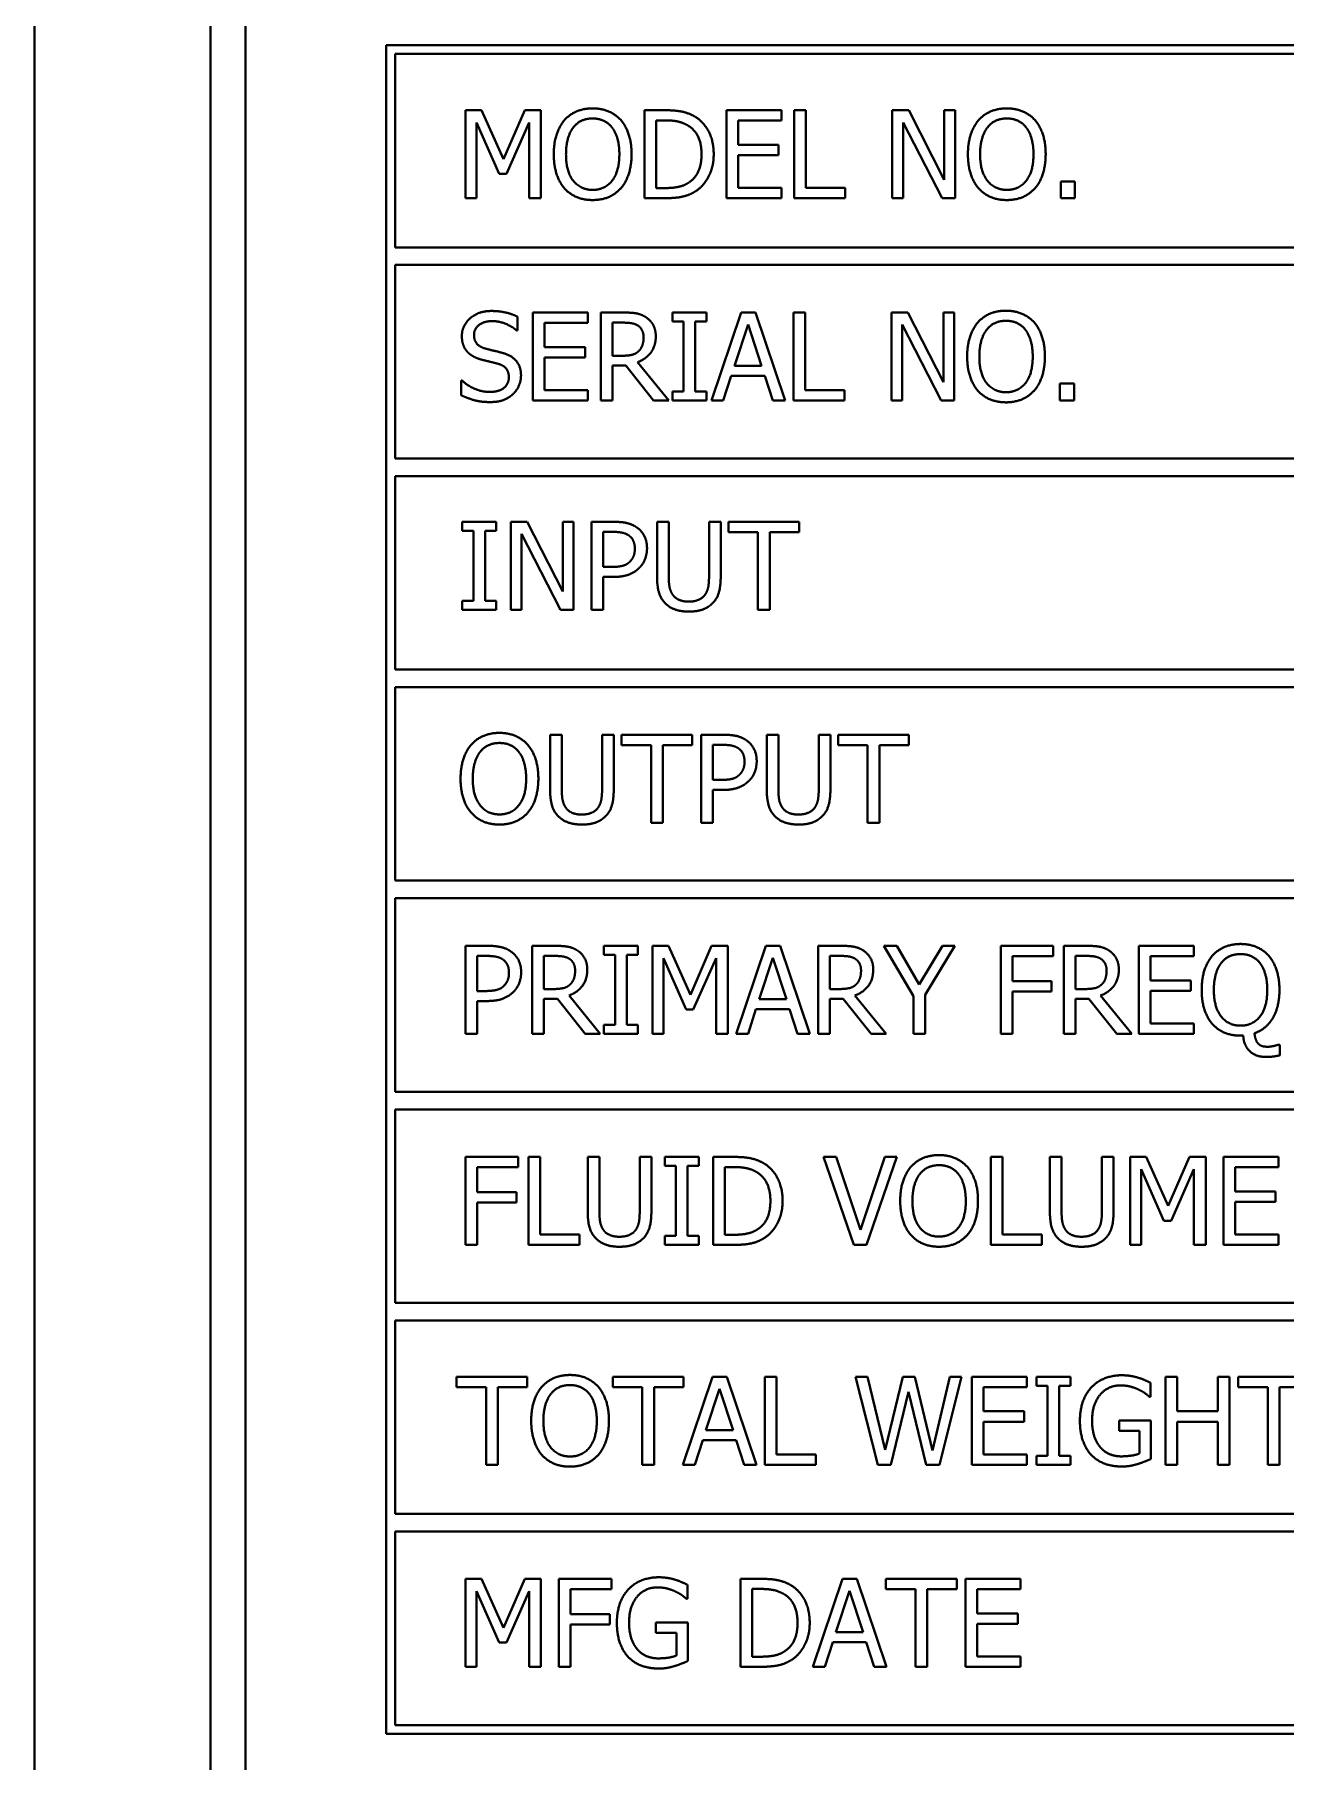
# Model space of a CAD drawing. Header units: millimetres. Extents: x 0 to 5945, y 0 to 4205.
# Drawn here: x 4701.87 to 4737.43, y 1694.94 to 1744.02 of the extents above; entities that cross this region are included whole.
import ezdxf

# ---------------------------------------------------------------- set-up
doc = ezdxf.new("R2010")
doc.units = ezdxf.units.MM
doc.header["$LTSCALE"] = 5
doc.layers.add('가시적인 것(ISO)', color=3, linetype='Continuous', lineweight=40)

msp = doc.modelspace()

# ---------------------------------------------------------------- linework, layer by layer
at = {"layer": '가시적인 것(ISO)'}
for p, q in [((4701.874, 1663.721), (4701.874, 1783.721)), ((4706.874, 1773.721), (4706.874, 1673.721)), ((4707.874, 1674.637), (4707.874, 1772.805)), ((4711.874, 1743.721), (4756.874, 1743.721)), ((4711.874, 1695.721), (4711.874, 1743.721)), ((4712.124, 1737.971), (4712.124, 1743.471)), ((4712.124, 1743.471), (4756.624, 1743.471)), ((4714.127, 1739.369), (4714.127, 1741.869)), ((4714.127, 1741.869), (4714.581, 1741.869)), ((4715.083, 1740.057), (4714.437, 1741.522)), ((4714.437, 1741.522), (4714.437, 1739.369)), ((4714.581, 1741.869), (4715.205, 1740.477)), ((4715.205, 1740.477), (4715.809, 1741.869)), ((4715.938, 1741.522), (4715.286, 1740.057)), ((4715.809, 1741.869), (4716.271, 1741.869)), ((4715.938, 1739.369), (4715.938, 1741.522)), ((4716.271, 1741.869), (4716.271, 1739.369)), ((4719.21, 1739.369), (4719.21, 1741.869)), ((4719.21, 1741.869), (4719.78, 1741.869)), ((4719.542, 1741.581), (4719.542, 1739.656)), ((4719.796, 1741.581), (4719.542, 1741.581)), ((4721.542, 1739.369), (4721.542, 1741.869)), ((4721.542, 1741.869), (4723.106, 1741.869)), ((4723.106, 1741.573), (4721.874, 1741.573)), ((4721.874, 1741.573), (4721.874, 1740.888)), ((4723.106, 1741.869), (4723.106, 1741.573)), ((4723.471, 1739.369), (4723.471, 1741.869)), ((4723.471, 1741.869), (4723.803, 1741.869)), ((4723.803, 1741.869), (4723.803, 1739.664)), ((4726.254, 1739.369), (4726.254, 1741.869)), ((4726.254, 1741.869), (4726.726, 1741.869)), ((4727.671, 1739.369), (4726.564, 1741.524)), ((4726.564, 1741.524), (4726.564, 1739.369)), ((4726.726, 1741.869), (4727.733, 1739.889)), ((4727.733, 1739.889), (4727.733, 1741.869)), ((4727.733, 1741.869), (4728.043, 1741.869)), ((4728.043, 1741.869), (4728.043, 1739.369)), ((4721.874, 1740.888), (4723.023, 1740.888)), ((4721.874, 1740.592), (4721.874, 1739.664)), ((4723.023, 1740.592), (4721.874, 1740.592)), ((4723.023, 1740.888), (4723.023, 1740.592)), ((4715.286, 1740.057), (4715.083, 1740.057)), ((4719.542, 1739.656), (4719.796, 1739.656)), ((4721.874, 1739.664), (4723.106, 1739.664)), ((4723.106, 1739.664), (4723.106, 1739.369)), ((4723.803, 1739.664), (4724.919, 1739.664)), ((4724.919, 1739.664), (4724.919, 1739.369)), ((4731.048, 1739.369), (4731.048, 1739.847)), ((4731.048, 1739.847), (4731.449, 1739.847)), ((4731.449, 1739.847), (4731.449, 1739.369)), ((4714.437, 1739.369), (4714.127, 1739.369)), ((4716.271, 1739.369), (4715.938, 1739.369)), ((4719.786, 1739.369), (4719.21, 1739.369)), ((4723.106, 1739.369), (4721.542, 1739.369)), ((4724.919, 1739.369), (4723.471, 1739.369)), ((4726.564, 1739.369), (4726.254, 1739.369)), ((4728.043, 1739.369), (4727.671, 1739.369)), ((4731.449, 1739.369), (4731.048, 1739.369)), ((4756.624, 1737.971), (4712.124, 1737.971)), ((4712.124, 1731.971), (4712.124, 1737.471)), ((4712.124, 1737.471), (4756.624, 1737.471)), ((4716.042, 1733.619), (4716.042, 1736.119)), ((4716.042, 1736.119), (4717.606, 1736.119)), ((4717.606, 1736.119), (4717.606, 1735.823)), ((4717.97, 1736.119), (4718.615, 1736.119)), ((4717.97, 1733.619), (4717.97, 1736.119)), ((4720.006, 1735.863), (4720.006, 1736.119)), ((4720.006, 1736.119), (4720.975, 1736.119)), ((4720.975, 1736.119), (4720.975, 1735.863)), ((4721.117, 1733.619), (4721.959, 1736.119)), ((4721.959, 1736.119), (4722.369, 1736.119)), ((4722.369, 1736.119), (4723.211, 1733.619)), ((4723.448, 1733.619), (4723.448, 1736.119)), ((4723.448, 1736.119), (4723.781, 1736.119)), ((4723.781, 1736.119), (4723.781, 1733.914)), ((4726.232, 1733.619), (4726.232, 1736.119)), ((4726.232, 1736.119), (4726.704, 1736.119)), ((4726.704, 1736.119), (4727.711, 1734.139)), ((4727.711, 1734.139), (4727.711, 1736.119)), ((4727.711, 1736.119), (4728.021, 1736.119)), ((4728.021, 1736.119), (4728.021, 1733.619)), ((4715.606, 1736.001), (4715.606, 1735.604)), ((4717.606, 1735.823), (4716.374, 1735.823)), ((4716.374, 1735.823), (4716.374, 1735.138)), ((4718.633, 1735.831), (4718.303, 1735.831)), ((4718.303, 1735.831), (4718.303, 1734.891)), ((4720.324, 1735.863), (4720.006, 1735.863)), ((4720.324, 1733.874), (4720.324, 1735.863)), ((4720.975, 1735.863), (4720.657, 1735.863)), ((4720.657, 1735.863), (4720.657, 1733.874)), ((4722.156, 1735.778), (4721.771, 1734.601)), ((4722.543, 1734.601), (4722.156, 1735.778)), ((4727.648, 1733.619), (4726.542, 1735.774)), ((4726.542, 1735.774), (4726.542, 1733.619)), ((4715.606, 1735.604), (4715.582, 1735.604)), ((4716.374, 1735.138), (4717.523, 1735.138)), ((4717.523, 1735.138), (4717.523, 1734.842)), ((4716.374, 1734.842), (4716.374, 1733.914)), ((4717.523, 1734.842), (4716.374, 1734.842)), ((4718.303, 1734.891), (4718.594, 1734.891)), ((4719.016, 1734.706), (4719.905, 1733.619)), ((4714.004, 1733.768), (4714.004, 1734.186)), ((4714.004, 1734.186), (4714.028, 1734.186)), ((4718.683, 1734.613), (4718.303, 1734.613)), ((4718.303, 1734.613), (4718.303, 1733.619)), ((4719.474, 1733.619), (4718.683, 1734.613)), ((4721.68, 1734.318), (4721.453, 1733.619)), ((4722.634, 1734.318), (4721.68, 1734.318)), ((4721.771, 1734.601), (4722.543, 1734.601)), ((4722.861, 1733.619), (4722.634, 1734.318)), ((4716.374, 1733.914), (4717.606, 1733.914)), ((4717.606, 1733.914), (4717.606, 1733.619)), ((4720.006, 1733.619), (4720.006, 1733.874)), ((4720.006, 1733.874), (4720.324, 1733.874)), ((4720.657, 1733.874), (4720.975, 1733.874)), ((4720.975, 1733.874), (4720.975, 1733.619)), ((4723.781, 1733.914), (4724.897, 1733.914)), ((4724.897, 1733.914), (4724.897, 1733.619)), ((4731.025, 1733.619), (4731.025, 1734.097)), ((4731.025, 1734.097), (4731.427, 1734.097)), ((4731.427, 1734.097), (4731.427, 1733.619)), ((4717.606, 1733.619), (4716.042, 1733.619)), ((4718.303, 1733.619), (4717.97, 1733.619)), ((4719.905, 1733.619), (4719.474, 1733.619)), ((4720.975, 1733.619), (4720.006, 1733.619)), ((4721.453, 1733.619), (4721.117, 1733.619)), ((4723.211, 1733.619), (4722.861, 1733.619)), ((4724.897, 1733.619), (4723.448, 1733.619)), ((4726.542, 1733.619), (4726.232, 1733.619)), ((4728.021, 1733.619), (4727.648, 1733.619)), ((4731.427, 1733.619), (4731.025, 1733.619)), ((4756.624, 1731.971), (4712.124, 1731.971)), ((4712.124, 1725.971), (4712.124, 1731.471)), ((4712.124, 1731.471), (4756.624, 1731.471)), ((4714.03, 1729.916), (4714.03, 1730.171)), ((4714.03, 1730.171), (4714.998, 1730.171)), ((4714.348, 1729.916), (4714.03, 1729.916)), ((4714.348, 1727.926), (4714.348, 1729.916)), ((4714.998, 1729.916), (4714.68, 1729.916)), ((4714.68, 1729.916), (4714.68, 1727.926)), ((4714.998, 1730.171), (4714.998, 1729.916)), ((4715.41, 1727.671), (4715.41, 1730.171)), ((4715.41, 1730.171), (4715.882, 1730.171)), ((4716.826, 1727.671), (4715.72, 1729.827)), ((4715.72, 1729.827), (4715.72, 1727.671)), ((4715.882, 1730.171), (4716.889, 1728.192)), ((4716.889, 1728.192), (4716.889, 1730.171)), ((4716.889, 1730.171), (4717.198, 1730.171)), ((4717.198, 1730.171), (4717.198, 1727.671)), ((4717.705, 1727.671), (4717.705, 1730.171)), ((4717.705, 1730.171), (4718.333, 1730.171)), ((4718.313, 1729.884), (4718.037, 1729.884)), ((4718.037, 1729.884), (4718.037, 1728.887)), ((4719.571, 1728.611), (4719.571, 1730.171)), ((4719.571, 1730.171), (4719.903, 1730.171)), ((4719.903, 1730.171), (4719.903, 1728.611)), ((4721.048, 1728.603), (4721.048, 1730.171)), ((4721.048, 1730.171), (4721.38, 1730.171)), ((4721.38, 1730.171), (4721.38, 1728.611)), ((4721.601, 1729.875), (4721.601, 1730.171)), ((4721.601, 1730.171), (4723.611, 1730.171)), ((4722.44, 1729.875), (4721.601, 1729.875)), ((4722.44, 1727.671), (4722.44, 1729.875)), ((4722.772, 1729.875), (4722.772, 1727.671)), ((4723.611, 1729.875), (4722.772, 1729.875)), ((4723.611, 1730.171), (4723.611, 1729.875)), ((4718.037, 1728.887), (4718.264, 1728.887)), ((4718.319, 1728.603), (4718.037, 1728.603)), ((4718.037, 1728.603), (4718.037, 1727.671)), ((4714.03, 1727.671), (4714.03, 1727.926)), ((4714.03, 1727.926), (4714.348, 1727.926)), ((4714.68, 1727.926), (4714.998, 1727.926)), ((4714.998, 1727.926), (4714.998, 1727.671)), ((4714.998, 1727.671), (4714.03, 1727.671)), ((4715.72, 1727.671), (4715.41, 1727.671)), ((4717.198, 1727.671), (4716.826, 1727.671)), ((4718.037, 1727.671), (4717.705, 1727.671)), ((4722.772, 1727.671), (4722.44, 1727.671)), ((4756.624, 1725.971), (4712.124, 1725.971)), ((4712.124, 1719.971), (4712.124, 1725.471)), ((4712.124, 1725.471), (4756.624, 1725.471)), ((4716.53, 1722.559), (4716.53, 1724.119)), ((4716.53, 1724.119), (4716.862, 1724.119)), ((4716.862, 1724.119), (4716.862, 1722.559)), ((4718.007, 1722.55), (4718.007, 1724.119)), ((4718.007, 1724.119), (4718.339, 1724.119)), ((4718.339, 1724.119), (4718.339, 1722.559)), ((4718.56, 1723.823), (4718.56, 1724.119)), ((4718.56, 1724.119), (4720.57, 1724.119)), ((4720.57, 1724.119), (4720.57, 1723.823)), ((4720.823, 1721.619), (4720.823, 1724.119)), ((4720.823, 1724.119), (4721.451, 1724.119)), ((4721.431, 1723.831), (4721.155, 1723.831)), ((4721.155, 1723.831), (4721.155, 1722.834)), ((4722.689, 1722.559), (4722.689, 1724.119)), ((4722.689, 1724.119), (4723.021, 1724.119)), ((4723.021, 1724.119), (4723.021, 1722.559)), ((4724.166, 1722.55), (4724.166, 1724.119)), ((4724.166, 1724.119), (4724.498, 1724.119)), ((4724.498, 1724.119), (4724.498, 1722.559)), ((4724.719, 1723.823), (4724.719, 1724.119)), ((4724.719, 1724.119), (4726.728, 1724.119)), ((4726.728, 1724.119), (4726.728, 1723.823)), ((4719.399, 1723.823), (4718.56, 1723.823)), ((4719.399, 1721.619), (4719.399, 1723.823)), ((4719.731, 1723.823), (4719.731, 1721.619)), ((4720.57, 1723.823), (4719.731, 1723.823)), ((4725.557, 1723.823), (4724.719, 1723.823)), ((4725.557, 1721.619), (4725.557, 1723.823)), ((4725.89, 1723.823), (4725.89, 1721.619)), ((4726.728, 1723.823), (4725.89, 1723.823)), ((4721.155, 1722.834), (4721.382, 1722.834)), ((4721.437, 1722.55), (4721.155, 1722.55)), ((4721.155, 1722.55), (4721.155, 1721.619)), ((4719.731, 1721.619), (4719.399, 1721.619)), ((4721.155, 1721.619), (4720.823, 1721.619)), ((4725.89, 1721.619), (4725.557, 1721.619)), ((4756.624, 1719.971), (4712.124, 1719.971)), ((4712.124, 1713.971), (4712.124, 1719.471)), ((4712.124, 1719.471), (4756.624, 1719.471)), ((4714.127, 1715.619), (4714.127, 1718.119)), ((4714.127, 1718.119), (4714.755, 1718.119)), ((4716.023, 1718.119), (4716.668, 1718.119)), ((4716.023, 1715.619), (4716.023, 1718.119)), ((4718.059, 1717.863), (4718.059, 1718.119)), ((4718.059, 1718.119), (4719.028, 1718.119)), ((4719.028, 1718.119), (4719.028, 1717.863)), ((4719.439, 1718.119), (4719.893, 1718.119)), ((4719.439, 1715.619), (4719.439, 1718.119)), ((4719.893, 1718.119), (4720.517, 1716.727)), ((4720.517, 1716.727), (4721.121, 1718.119)), ((4721.121, 1718.119), (4721.583, 1718.119)), ((4721.583, 1718.119), (4721.583, 1715.619)), ((4721.82, 1715.619), (4722.662, 1718.119)), ((4722.662, 1718.119), (4723.072, 1718.119)), ((4723.072, 1718.119), (4723.914, 1715.619)), ((4724.151, 1718.119), (4724.796, 1718.119)), ((4724.151, 1715.619), (4724.151, 1718.119)), ((4726.013, 1718.119), (4726.382, 1718.119)), ((4726.858, 1716.69), (4726.013, 1718.119)), ((4726.382, 1718.119), (4727.026, 1717.018)), ((4727.026, 1717.018), (4727.683, 1718.119)), ((4728.035, 1718.119), (4727.19, 1716.725)), ((4727.683, 1718.119), (4728.035, 1718.119)), ((4729.34, 1715.619), (4729.34, 1718.119)), ((4729.34, 1718.119), (4730.835, 1718.119)), ((4730.835, 1718.119), (4730.835, 1717.823)), ((4731.133, 1718.119), (4731.777, 1718.119)), ((4731.133, 1715.619), (4731.133, 1718.119)), ((4733.266, 1715.619), (4733.266, 1718.119)), ((4733.266, 1718.119), (4734.83, 1718.119)), ((4734.83, 1718.119), (4734.83, 1717.823)), ((4714.735, 1717.831), (4714.459, 1717.831)), ((4714.459, 1717.831), (4714.459, 1716.834)), ((4716.686, 1717.831), (4716.356, 1717.831)), ((4716.356, 1717.831), (4716.356, 1716.891)), ((4718.378, 1717.863), (4718.059, 1717.863)), ((4718.378, 1715.874), (4718.378, 1717.863)), ((4719.028, 1717.863), (4718.71, 1717.863)), ((4718.71, 1717.863), (4718.71, 1715.874)), ((4720.395, 1716.307), (4719.749, 1717.772)), ((4719.749, 1717.772), (4719.749, 1715.619)), ((4721.25, 1717.772), (4720.598, 1716.307)), ((4721.25, 1715.619), (4721.25, 1717.772)), ((4722.859, 1717.778), (4722.474, 1716.601)), ((4723.246, 1716.601), (4722.859, 1717.778)), ((4724.814, 1717.831), (4724.484, 1717.831)), ((4724.484, 1717.831), (4724.484, 1716.891)), ((4730.835, 1717.823), (4729.672, 1717.823)), ((4729.672, 1717.823), (4729.672, 1717.118)), ((4731.795, 1717.831), (4731.465, 1717.831)), ((4731.465, 1717.831), (4731.465, 1716.891)), ((4734.83, 1717.823), (4733.598, 1717.823)), ((4733.598, 1717.823), (4733.598, 1717.138)), ((4729.672, 1717.118), (4730.786, 1717.118)), ((4730.786, 1717.118), (4730.786, 1716.822)), ((4733.598, 1717.138), (4734.747, 1717.138)), ((4734.747, 1717.138), (4734.747, 1716.842)), ((4714.459, 1716.834), (4714.686, 1716.834)), ((4714.741, 1716.55), (4714.459, 1716.55)), ((4714.459, 1716.55), (4714.459, 1715.619)), ((4716.356, 1716.891), (4716.647, 1716.891)), ((4716.737, 1716.613), (4716.356, 1716.613)), ((4716.356, 1716.613), (4716.356, 1715.619)), ((4717.527, 1715.619), (4716.737, 1716.613)), ((4717.069, 1716.706), (4717.958, 1715.619)), ((4722.474, 1716.601), (4723.246, 1716.601)), ((4724.484, 1716.891), (4724.775, 1716.891)), ((4724.865, 1716.613), (4724.484, 1716.613)), ((4724.484, 1716.613), (4724.484, 1715.619)), ((4725.655, 1715.619), (4724.865, 1716.613)), ((4725.197, 1716.706), (4726.086, 1715.619)), ((4726.858, 1715.619), (4726.858, 1716.69)), ((4727.19, 1716.725), (4727.19, 1715.619)), ((4730.786, 1716.822), (4729.672, 1716.822)), ((4729.672, 1716.822), (4729.672, 1715.619)), ((4731.465, 1716.891), (4731.757, 1716.891)), ((4731.846, 1716.613), (4731.465, 1716.613)), ((4731.465, 1716.613), (4731.465, 1715.619)), ((4732.636, 1715.619), (4731.846, 1716.613)), ((4732.178, 1716.706), (4733.068, 1715.619)), ((4734.747, 1716.842), (4733.598, 1716.842)), ((4733.598, 1716.842), (4733.598, 1715.914)), ((4720.598, 1716.307), (4720.395, 1716.307)), ((4722.383, 1716.318), (4722.156, 1715.619)), ((4723.337, 1716.318), (4722.383, 1716.318)), ((4723.564, 1715.619), (4723.337, 1716.318)), ((4714.459, 1715.619), (4714.127, 1715.619)), ((4716.356, 1715.619), (4716.023, 1715.619)), ((4717.958, 1715.619), (4717.527, 1715.619)), ((4718.059, 1715.619), (4718.059, 1715.874)), ((4718.059, 1715.874), (4718.378, 1715.874)), ((4719.028, 1715.619), (4718.059, 1715.619)), ((4718.71, 1715.874), (4719.028, 1715.874)), ((4719.028, 1715.874), (4719.028, 1715.619)), ((4719.749, 1715.619), (4719.439, 1715.619)), ((4721.583, 1715.619), (4721.25, 1715.619)), ((4722.156, 1715.619), (4721.82, 1715.619)), ((4723.914, 1715.619), (4723.564, 1715.619)), ((4724.484, 1715.619), (4724.151, 1715.619)), ((4726.086, 1715.619), (4725.655, 1715.619)), ((4727.19, 1715.619), (4726.858, 1715.619)), ((4729.672, 1715.619), (4729.34, 1715.619)), ((4731.465, 1715.619), (4731.133, 1715.619)), ((4733.068, 1715.619), (4732.636, 1715.619)), ((4734.83, 1715.619), (4733.266, 1715.619)), ((4733.598, 1715.914), (4734.83, 1715.914)), ((4734.83, 1715.914), (4734.83, 1715.619)), ((4736.234, 1715.566), (4736.157, 1715.566)), ((4737.227, 1715.309), (4737.271, 1715.309)), ((4737.271, 1715.309), (4737.271, 1715.007)), ((4756.624, 1713.971), (4712.124, 1713.971)), ((4712.124, 1707.971), (4712.124, 1713.471)), ((4712.124, 1713.471), (4756.624, 1713.471)), ((4714.127, 1709.619), (4714.127, 1712.119)), ((4714.127, 1712.119), (4715.622, 1712.119)), ((4715.622, 1712.119), (4715.622, 1711.823)), ((4715.92, 1709.619), (4715.92, 1712.119)), ((4715.92, 1712.119), (4716.252, 1712.119)), ((4716.252, 1712.119), (4716.252, 1709.914)), ((4717.6, 1710.559), (4717.6, 1712.119)), ((4717.6, 1712.119), (4717.932, 1712.119)), ((4717.932, 1712.119), (4717.932, 1710.559)), ((4719.077, 1710.55), (4719.077, 1712.119)), ((4719.077, 1712.119), (4719.409, 1712.119)), ((4719.409, 1712.119), (4719.409, 1710.559)), ((4719.788, 1711.863), (4719.788, 1712.119)), ((4719.788, 1712.119), (4720.756, 1712.119)), ((4720.756, 1712.119), (4720.756, 1711.863)), ((4721.167, 1712.119), (4721.737, 1712.119)), ((4721.167, 1709.619), (4721.167, 1712.119)), ((4725.166, 1709.619), (4724.305, 1712.119)), ((4724.305, 1712.119), (4724.662, 1712.119)), ((4724.662, 1712.119), (4725.355, 1710.042)), ((4725.355, 1710.042), (4726.048, 1712.119)), ((4726.386, 1712.119), (4725.525, 1709.619)), ((4726.048, 1712.119), (4726.386, 1712.119)), ((4729.058, 1709.619), (4729.058, 1712.119)), ((4729.058, 1712.119), (4729.391, 1712.119)), ((4729.391, 1712.119), (4729.391, 1709.914)), ((4730.738, 1710.559), (4730.738, 1712.119)), ((4730.738, 1712.119), (4731.07, 1712.119)), ((4731.07, 1712.119), (4731.07, 1710.559)), ((4732.215, 1710.55), (4732.215, 1712.119)), ((4732.215, 1712.119), (4732.547, 1712.119)), ((4732.547, 1712.119), (4732.547, 1710.559)), ((4733.023, 1712.119), (4733.477, 1712.119)), ((4733.023, 1709.619), (4733.023, 1712.119)), ((4733.477, 1712.119), (4734.101, 1710.727)), ((4734.101, 1710.727), (4734.705, 1712.119)), ((4734.705, 1712.119), (4735.166, 1712.119)), ((4735.166, 1712.119), (4735.166, 1709.619)), ((4735.673, 1709.619), (4735.673, 1712.119)), ((4735.673, 1712.119), (4737.237, 1712.119)), ((4737.237, 1712.119), (4737.237, 1711.823)), ((4715.622, 1711.823), (4714.459, 1711.823)), ((4714.459, 1711.823), (4714.459, 1711.118)), ((4720.106, 1711.863), (4719.788, 1711.863)), ((4720.106, 1709.874), (4720.106, 1711.863)), ((4720.756, 1711.863), (4720.438, 1711.863)), ((4720.438, 1711.863), (4720.438, 1709.874)), ((4721.753, 1711.831), (4721.5, 1711.831)), ((4721.5, 1711.831), (4721.5, 1709.906)), ((4733.979, 1710.307), (4733.333, 1711.772)), ((4733.333, 1711.772), (4733.333, 1709.619)), ((4734.834, 1711.772), (4734.182, 1710.307)), ((4734.834, 1709.619), (4734.834, 1711.772)), ((4737.237, 1711.823), (4736.005, 1711.823)), ((4736.005, 1711.823), (4736.005, 1711.138)), ((4714.459, 1711.118), (4715.574, 1711.118)), ((4715.574, 1711.118), (4715.574, 1710.822)), ((4736.005, 1711.138), (4737.154, 1711.138)), ((4737.154, 1711.138), (4737.154, 1710.842)), ((4715.574, 1710.822), (4714.459, 1710.822)), ((4714.459, 1710.822), (4714.459, 1709.619)), ((4737.154, 1710.842), (4736.005, 1710.842)), ((4736.005, 1710.842), (4736.005, 1709.914)), ((4734.182, 1710.307), (4733.979, 1710.307)), ((4714.459, 1709.619), (4714.127, 1709.619)), ((4717.369, 1709.619), (4715.92, 1709.619)), ((4716.252, 1709.914), (4717.369, 1709.914)), ((4717.369, 1709.914), (4717.369, 1709.619)), ((4719.788, 1709.619), (4719.788, 1709.874)), ((4719.788, 1709.874), (4720.106, 1709.874)), ((4720.756, 1709.619), (4719.788, 1709.619)), ((4720.438, 1709.874), (4720.756, 1709.874)), ((4720.756, 1709.874), (4720.756, 1709.619)), ((4721.743, 1709.619), (4721.167, 1709.619)), ((4721.5, 1709.906), (4721.753, 1709.906)), ((4725.525, 1709.619), (4725.166, 1709.619)), ((4730.507, 1709.619), (4729.058, 1709.619)), ((4729.391, 1709.914), (4730.507, 1709.914)), ((4730.507, 1709.914), (4730.507, 1709.619)), ((4733.333, 1709.619), (4733.023, 1709.619)), ((4735.166, 1709.619), (4734.834, 1709.619)), ((4737.237, 1709.619), (4735.673, 1709.619)), ((4736.005, 1709.914), (4737.237, 1709.914)), ((4737.237, 1709.914), (4737.237, 1709.619)), ((4756.624, 1707.971), (4712.124, 1707.971)), ((4712.124, 1701.971), (4712.124, 1707.471)), ((4712.124, 1707.471), (4756.624, 1707.471)), ((4713.872, 1705.573), (4713.872, 1705.869)), ((4713.872, 1705.869), (4715.882, 1705.869)), ((4715.882, 1705.869), (4715.882, 1705.573)), ((4718.313, 1705.573), (4718.313, 1705.869)), ((4718.313, 1705.869), (4720.322, 1705.869)), ((4720.306, 1703.369), (4721.149, 1705.869)), ((4720.322, 1705.869), (4720.322, 1705.573)), ((4721.149, 1705.869), (4721.558, 1705.869)), ((4721.558, 1705.869), (4722.401, 1703.369)), ((4722.638, 1703.369), (4722.638, 1705.869)), ((4722.638, 1705.869), (4722.97, 1705.869)), ((4722.97, 1705.869), (4722.97, 1703.664)), ((4725.851, 1703.369), (4725.213, 1705.869)), ((4725.213, 1705.869), (4725.555, 1705.869)), ((4725.555, 1705.869), (4726.058, 1703.796)), ((4726.058, 1703.796), (4726.556, 1705.869)), ((4726.556, 1705.869), (4726.895, 1705.869)), ((4726.895, 1705.869), (4727.397, 1703.772)), ((4727.397, 1703.772), (4727.897, 1705.869)), ((4728.224, 1705.869), (4727.596, 1703.369)), ((4727.897, 1705.869), (4728.224, 1705.869)), ((4728.521, 1703.369), (4728.521, 1705.869)), ((4728.521, 1705.869), (4730.085, 1705.869)), ((4730.085, 1705.869), (4730.085, 1705.573)), ((4730.353, 1705.613), (4730.353, 1705.869)), ((4730.353, 1705.869), (4731.321, 1705.869)), ((4731.321, 1705.869), (4731.321, 1705.613)), ((4733.6, 1705.698), (4733.6, 1705.297)), ((4734.028, 1703.369), (4734.028, 1705.869)), ((4734.028, 1705.869), (4734.36, 1705.869)), ((4734.36, 1705.869), (4734.36, 1704.888)), ((4735.511, 1704.888), (4735.511, 1705.869)), ((4735.511, 1705.869), (4735.843, 1705.869)), ((4735.843, 1705.869), (4735.843, 1703.369)), ((4736.094, 1705.573), (4736.094, 1705.869)), ((4736.094, 1705.869), (4738.104, 1705.869)), ((4714.711, 1705.573), (4713.872, 1705.573)), ((4714.711, 1703.369), (4714.711, 1705.573)), ((4715.043, 1705.573), (4715.043, 1703.369)), ((4715.882, 1705.573), (4715.043, 1705.573)), ((4719.151, 1705.573), (4718.313, 1705.573)), ((4719.151, 1703.369), (4719.151, 1705.573)), ((4720.322, 1705.573), (4719.484, 1705.573)), ((4719.484, 1705.573), (4719.484, 1703.369)), ((4721.346, 1705.528), (4720.961, 1704.351)), ((4721.733, 1704.351), (4721.346, 1705.528)), ((4726.714, 1705.443), (4726.22, 1703.369)), ((4727.223, 1703.369), (4726.714, 1705.443)), ((4730.085, 1705.573), (4728.854, 1705.573)), ((4728.854, 1705.573), (4728.854, 1704.888)), ((4730.671, 1705.613), (4730.353, 1705.613)), ((4730.671, 1703.624), (4730.671, 1705.613)), ((4731.321, 1705.613), (4731.003, 1705.613)), ((4731.003, 1705.613), (4731.003, 1703.624)), ((4733.6, 1705.297), (4733.572, 1705.297)), ((4736.933, 1705.573), (4736.094, 1705.573)), ((4736.933, 1703.369), (4736.933, 1705.573)), ((4737.265, 1705.573), (4737.265, 1703.369)), ((4738.104, 1705.573), (4737.265, 1705.573)), ((4728.854, 1704.888), (4730.002, 1704.888)), ((4730.002, 1704.888), (4730.002, 1704.592)), ((4734.36, 1704.888), (4735.511, 1704.888)), ((4720.961, 1704.351), (4721.733, 1704.351)), ((4728.854, 1704.592), (4728.854, 1703.664)), ((4730.002, 1704.592), (4728.854, 1704.592)), ((4732.703, 1704.335), (4732.703, 1704.627)), ((4732.703, 1704.627), (4733.611, 1704.627)), ((4733.282, 1704.335), (4732.703, 1704.335)), ((4733.282, 1703.689), (4733.282, 1704.335)), ((4733.611, 1704.627), (4733.611, 1703.535)), ((4735.511, 1704.592), (4734.36, 1704.592)), ((4734.36, 1704.592), (4734.36, 1703.369)), ((4735.511, 1703.369), (4735.511, 1704.592)), ((4720.869, 1704.068), (4720.643, 1703.369)), ((4721.824, 1704.068), (4720.869, 1704.068)), ((4722.051, 1703.369), (4721.824, 1704.068)), ((4715.043, 1703.369), (4714.711, 1703.369)), ((4719.484, 1703.369), (4719.151, 1703.369)), ((4720.643, 1703.369), (4720.306, 1703.369)), ((4722.401, 1703.369), (4722.051, 1703.369)), ((4724.087, 1703.369), (4722.638, 1703.369)), ((4722.97, 1703.664), (4724.087, 1703.664)), ((4724.087, 1703.664), (4724.087, 1703.369)), ((4726.22, 1703.369), (4725.851, 1703.369)), ((4727.596, 1703.369), (4727.223, 1703.369)), ((4730.085, 1703.369), (4728.521, 1703.369)), ((4728.854, 1703.664), (4730.085, 1703.664)), ((4730.085, 1703.664), (4730.085, 1703.369)), ((4730.353, 1703.369), (4730.353, 1703.624)), ((4730.353, 1703.624), (4730.671, 1703.624)), ((4731.321, 1703.369), (4730.353, 1703.369)), ((4731.003, 1703.624), (4731.321, 1703.624)), ((4731.321, 1703.624), (4731.321, 1703.369)), ((4734.36, 1703.369), (4734.028, 1703.369)), ((4735.843, 1703.369), (4735.511, 1703.369)), ((4737.265, 1703.369), (4736.933, 1703.369)), ((4756.624, 1701.971), (4712.124, 1701.971)), ((4712.124, 1695.971), (4712.124, 1701.471)), ((4712.124, 1701.471), (4756.624, 1701.471)), ((4714.127, 1697.627), (4714.127, 1700.127)), ((4714.127, 1700.127), (4714.581, 1700.127)), ((4715.083, 1698.315), (4714.437, 1699.78)), ((4714.437, 1699.78), (4714.437, 1697.627)), ((4714.581, 1700.127), (4715.205, 1698.735)), ((4715.205, 1698.735), (4715.809, 1700.127)), ((4715.938, 1699.78), (4715.286, 1698.315)), ((4715.809, 1700.127), (4716.271, 1700.127)), ((4715.938, 1697.627), (4715.938, 1699.78)), ((4716.271, 1700.127), (4716.271, 1697.627)), ((4716.777, 1697.627), (4716.777, 1700.127)), ((4716.777, 1700.127), (4718.272, 1700.127)), ((4718.272, 1699.831), (4717.109, 1699.831)), ((4717.109, 1699.831), (4717.109, 1699.126)), ((4718.272, 1700.127), (4718.272, 1699.831)), ((4720.438, 1699.956), (4720.438, 1699.555)), ((4721.939, 1697.627), (4721.939, 1700.127)), ((4721.939, 1700.127), (4722.508, 1700.127)), ((4722.271, 1699.839), (4722.271, 1697.914)), ((4722.525, 1699.839), (4722.271, 1699.839)), ((4724.002, 1697.627), (4724.844, 1700.127)), ((4725.041, 1699.786), (4724.656, 1698.609)), ((4724.844, 1700.127), (4725.254, 1700.127)), ((4725.428, 1698.609), (4725.041, 1699.786)), ((4725.254, 1700.127), (4726.096, 1697.627)), ((4726.078, 1699.831), (4726.078, 1700.127)), ((4726.078, 1700.127), (4728.088, 1700.127)), ((4726.917, 1699.831), (4726.078, 1699.831)), ((4726.917, 1697.627), (4726.917, 1699.831)), ((4727.249, 1699.831), (4727.249, 1697.627)), ((4728.088, 1699.831), (4727.249, 1699.831)), ((4728.088, 1700.127), (4728.088, 1699.831)), ((4728.341, 1697.627), (4728.341, 1700.127)), ((4728.341, 1700.127), (4729.905, 1700.127)), ((4729.905, 1699.831), (4728.673, 1699.831)), ((4728.673, 1699.831), (4728.673, 1699.146)), ((4729.905, 1700.127), (4729.905, 1699.831)), ((4720.438, 1699.555), (4720.41, 1699.555)), ((4717.109, 1699.126), (4718.224, 1699.126)), ((4718.224, 1698.83), (4717.109, 1698.83)), ((4717.109, 1698.83), (4717.109, 1697.627)), ((4718.224, 1699.126), (4718.224, 1698.83)), ((4719.54, 1698.593), (4719.54, 1698.885)), ((4719.54, 1698.885), (4720.448, 1698.885)), ((4720.448, 1698.885), (4720.448, 1697.793)), ((4728.673, 1699.146), (4729.822, 1699.146)), ((4729.822, 1698.85), (4728.673, 1698.85)), ((4728.673, 1698.85), (4728.673, 1697.922)), ((4729.822, 1699.146), (4729.822, 1698.85)), ((4715.286, 1698.315), (4715.083, 1698.315)), ((4720.12, 1698.593), (4719.54, 1698.593)), ((4720.12, 1697.947), (4720.12, 1698.593)), ((4724.565, 1698.326), (4724.338, 1697.627)), ((4725.519, 1698.326), (4724.565, 1698.326)), ((4724.656, 1698.609), (4725.428, 1698.609)), ((4725.746, 1697.627), (4725.519, 1698.326)), ((4722.271, 1697.914), (4722.525, 1697.914)), ((4728.673, 1697.922), (4729.905, 1697.922)), ((4729.905, 1697.922), (4729.905, 1697.627)), ((4714.437, 1697.627), (4714.127, 1697.627)), ((4716.271, 1697.627), (4715.938, 1697.627)), ((4717.109, 1697.627), (4716.777, 1697.627)), ((4722.515, 1697.627), (4721.939, 1697.627)), ((4724.338, 1697.627), (4724.002, 1697.627)), ((4726.096, 1697.627), (4725.746, 1697.627)), ((4727.249, 1697.627), (4726.917, 1697.627)), ((4729.905, 1697.627), (4728.341, 1697.627)), ((4756.624, 1695.971), (4712.124, 1695.971)), ((4756.874, 1695.721), (4711.874, 1695.721))]:
    msp.add_line(p, q, dxfattribs=at)
for points in [[(4716.635, 1740.619), (4716.635, 1740.933), (4716.791, 1741.411), (4716.935, 1741.583)], [(4716.935, 1741.583), (4717.081, 1741.749), (4717.488, 1741.921), (4717.739, 1741.921)], [(4717.741, 1741.634), (4717.561, 1741.634), (4717.29, 1741.508), (4717.186, 1741.374)], [(4717.739, 1741.921), (4717.995, 1741.921), (4718.404, 1741.743), (4718.546, 1741.583)], [(4718.294, 1741.374), (4718.195, 1741.504), (4717.916, 1741.634), (4717.741, 1741.634)], [(4718.546, 1741.583), (4718.688, 1741.417), (4718.846, 1740.931), (4718.846, 1740.619)], [(4719.78, 1741.869), (4720.132, 1741.869), (4720.533, 1741.763), (4720.675, 1741.67)], [(4720.456, 1741.431), (4720.322, 1741.51), (4720.021, 1741.581), (4719.796, 1741.581)], [(4720.675, 1741.67), (4720.916, 1741.51), (4721.181, 1740.981), (4721.181, 1740.617)], [(4728.408, 1740.619), (4728.408, 1740.933), (4728.564, 1741.411), (4728.708, 1741.583)], [(4728.708, 1741.583), (4728.854, 1741.749), (4729.261, 1741.921), (4729.512, 1741.921)], [(4729.514, 1741.634), (4729.334, 1741.634), (4729.062, 1741.508), (4728.959, 1741.374)], [(4729.512, 1741.921), (4729.767, 1741.921), (4730.177, 1741.743), (4730.318, 1741.583)], [(4730.067, 1741.374), (4729.968, 1741.504), (4729.688, 1741.634), (4729.514, 1741.634)], [(4730.318, 1741.583), (4730.46, 1741.417), (4730.618, 1740.931), (4730.618, 1740.619)], [(4717.186, 1741.374), (4717.087, 1741.247), (4716.982, 1740.862), (4716.982, 1740.619)], [(4718.499, 1740.619), (4718.499, 1740.866), (4718.392, 1741.249), (4718.294, 1741.374)], [(4720.835, 1740.621), (4720.835, 1740.908), (4720.645, 1741.315), (4720.456, 1741.431)], [(4728.959, 1741.374), (4728.86, 1741.247), (4728.754, 1740.862), (4728.754, 1740.619)], [(4730.272, 1740.619), (4730.272, 1740.866), (4730.164, 1741.249), (4730.067, 1741.374)], [(4716.933, 1739.656), (4716.789, 1739.822), (4716.635, 1740.311), (4716.635, 1740.619)], [(4716.982, 1740.619), (4716.982, 1740.126), (4717.395, 1739.604), (4717.741, 1739.604)], [(4717.741, 1739.604), (4718.088, 1739.604), (4718.499, 1740.126), (4718.499, 1740.619)], [(4718.846, 1740.619), (4718.846, 1740.315), (4718.692, 1739.822), (4718.546, 1739.656)], [(4720.487, 1739.822), (4720.661, 1739.94), (4720.835, 1740.329), (4720.835, 1740.621)], [(4721.181, 1740.617), (4721.181, 1740.274), (4720.904, 1739.723), (4720.671, 1739.569)], [(4728.706, 1739.656), (4728.562, 1739.822), (4728.408, 1740.311), (4728.408, 1740.619)], [(4728.754, 1740.619), (4728.754, 1740.126), (4729.168, 1739.604), (4729.514, 1739.604)], [(4729.514, 1739.604), (4729.861, 1739.604), (4730.272, 1740.126), (4730.272, 1740.619)], [(4730.618, 1740.619), (4730.618, 1740.315), (4730.464, 1739.822), (4730.318, 1739.656)], [(4717.739, 1739.316), (4717.486, 1739.316), (4717.081, 1739.488), (4716.933, 1739.656)], [(4718.546, 1739.656), (4718.392, 1739.482), (4717.985, 1739.316), (4717.739, 1739.316)], [(4720.671, 1739.569), (4720.48, 1739.45), (4720.089, 1739.369), (4719.786, 1739.369)], [(4719.796, 1739.656), (4720.017, 1739.656), (4720.351, 1739.727), (4720.487, 1739.822)], [(4729.512, 1739.316), (4729.259, 1739.316), (4728.854, 1739.488), (4728.706, 1739.656)], [(4730.318, 1739.656), (4730.164, 1739.482), (4729.757, 1739.316), (4729.512, 1739.316)], [(4714.022, 1735.448), (4714.022, 1735.752), (4714.496, 1736.163), (4714.863, 1736.163)], [(4714.863, 1736.163), (4715.073, 1736.163), (4715.446, 1736.08), (4715.606, 1736.001)], [(4718.615, 1736.119), (4718.829, 1736.119), (4719.119, 1736.072), (4719.251, 1735.987)], [(4728.686, 1735.833), (4728.831, 1735.999), (4729.239, 1736.171), (4729.49, 1736.171)], [(4729.49, 1736.171), (4729.745, 1736.171), (4730.154, 1735.993), (4730.296, 1735.833)], [(4714.885, 1735.875), (4714.654, 1735.875), (4714.368, 1735.659), (4714.368, 1735.482)], [(4715.582, 1735.604), (4715.462, 1735.713), (4715.089, 1735.875), (4714.885, 1735.875)], [(4719.03, 1735.746), (4718.959, 1735.792), (4718.771, 1735.831), (4718.633, 1735.831)], [(4719.188, 1735.414), (4719.188, 1735.523), (4719.111, 1735.691), (4719.03, 1735.746)], [(4719.251, 1735.987), (4719.382, 1735.902), (4719.534, 1735.636), (4719.534, 1735.44)], [(4728.386, 1734.869), (4728.386, 1735.183), (4728.542, 1735.661), (4728.686, 1735.833)], [(4728.937, 1735.624), (4728.837, 1735.497), (4728.732, 1735.112), (4728.732, 1734.869)], [(4729.492, 1735.884), (4729.312, 1735.884), (4729.04, 1735.758), (4728.937, 1735.624)], [(4730.045, 1735.624), (4729.946, 1735.754), (4729.666, 1735.884), (4729.492, 1735.884)], [(4730.25, 1734.869), (4730.25, 1735.116), (4730.142, 1735.499), (4730.045, 1735.624)], [(4730.296, 1735.833), (4730.438, 1735.667), (4730.596, 1735.181), (4730.596, 1734.869)], [(4714.184, 1734.996), (4714.107, 1735.079), (4714.022, 1735.302), (4714.022, 1735.448)], [(4714.368, 1735.482), (4714.368, 1735.324), (4714.536, 1735.136), (4714.694, 1735.093)], [(4719.534, 1735.44), (4719.534, 1735.166), (4719.255, 1734.796), (4719.016, 1734.706)], [(4719.046, 1735.02), (4719.119, 1735.089), (4719.188, 1735.284), (4719.188, 1735.414)], [(4714.597, 1734.775), (4714.468, 1734.81), (4714.263, 1734.913), (4714.184, 1734.996)], [(4715.049, 1734.662), (4714.933, 1734.694), (4714.741, 1734.739), (4714.597, 1734.775)], [(4714.694, 1735.093), (4714.8, 1735.065), (4715.106, 1734.992), (4715.207, 1734.962)], [(4715.357, 1734.279), (4715.357, 1734.429), (4715.209, 1734.615), (4715.049, 1734.662)], [(4715.207, 1734.962), (4715.464, 1734.883), (4715.703, 1734.565), (4715.703, 1734.332)], [(4718.594, 1734.891), (4718.738, 1734.891), (4718.967, 1734.941), (4719.046, 1735.02)], [(4728.683, 1733.906), (4728.54, 1734.072), (4728.386, 1734.561), (4728.386, 1734.869)], [(4728.732, 1734.869), (4728.732, 1734.376), (4729.145, 1733.854), (4729.492, 1733.854)], [(4729.492, 1733.854), (4729.838, 1733.854), (4730.25, 1734.376), (4730.25, 1734.869)], [(4730.596, 1734.869), (4730.596, 1734.565), (4730.442, 1734.072), (4730.296, 1733.906)], [(4714.028, 1734.186), (4714.192, 1734.032), (4714.607, 1733.862), (4714.8, 1733.862)], [(4714.8, 1733.862), (4715.075, 1733.862), (4715.357, 1734.091), (4715.357, 1734.279)], [(4715.703, 1734.332), (4715.703, 1734.184), (4715.584, 1733.9), (4715.476, 1733.801)], [(4714.824, 1733.574), (4714.553, 1733.574), (4714.172, 1733.687), (4714.004, 1733.768)], [(4715.476, 1733.801), (4715.357, 1733.691), (4715.053, 1733.574), (4714.824, 1733.574)], [(4729.49, 1733.566), (4729.237, 1733.566), (4728.831, 1733.738), (4728.683, 1733.906)], [(4730.296, 1733.906), (4730.142, 1733.732), (4729.735, 1733.566), (4729.49, 1733.566)], [(4718.758, 1729.788), (4718.679, 1729.841), (4718.469, 1729.884), (4718.313, 1729.884)], [(4718.333, 1730.171), (4718.556, 1730.171), (4718.868, 1730.098), (4718.987, 1730.015)], [(4718.939, 1729.407), (4718.939, 1729.537), (4718.85, 1729.728), (4718.758, 1729.788)], [(4718.987, 1730.015), (4719.127, 1729.92), (4719.285, 1729.626), (4719.285, 1729.418)], [(4718.797, 1729.037), (4718.872, 1729.112), (4718.939, 1729.288), (4718.939, 1729.407)], [(4719.285, 1729.418), (4719.285, 1729.256), (4719.17, 1728.964), (4719.066, 1728.862)], [(4718.264, 1728.887), (4718.467, 1728.887), (4718.716, 1728.952), (4718.797, 1729.037)], [(4719.066, 1728.862), (4718.937, 1728.735), (4718.586, 1728.603), (4718.319, 1728.603)], [(4719.81, 1727.85), (4719.678, 1727.979), (4719.571, 1728.344), (4719.571, 1728.611)], [(4719.903, 1728.611), (4719.903, 1728.437), (4719.948, 1728.202), (4720.01, 1728.107)], [(4720.94, 1728.107), (4721.003, 1728.202), (4721.048, 1728.435), (4721.048, 1728.603)], [(4721.38, 1728.611), (4721.38, 1728.35), (4721.275, 1727.977), (4721.141, 1727.85)], [(4720.474, 1727.619), (4720.254, 1727.619), (4719.925, 1727.734), (4719.81, 1727.85)], [(4720.01, 1728.107), (4720.077, 1728.006), (4720.308, 1727.902), (4720.474, 1727.902)], [(4720.474, 1727.902), (4720.63, 1727.902), (4720.874, 1728.006), (4720.94, 1728.107)], [(4721.141, 1727.85), (4721.021, 1727.732), (4720.705, 1727.619), (4720.474, 1727.619)], [(4713.985, 1722.869), (4713.985, 1723.183), (4714.141, 1723.661), (4714.285, 1723.833)], [(4714.285, 1723.833), (4714.431, 1723.999), (4714.838, 1724.171), (4715.089, 1724.171)], [(4715.091, 1723.884), (4714.911, 1723.884), (4714.64, 1723.758), (4714.536, 1723.624)], [(4715.089, 1724.171), (4715.345, 1724.171), (4715.754, 1723.993), (4715.896, 1723.833)], [(4715.645, 1723.624), (4715.545, 1723.754), (4715.266, 1723.884), (4715.091, 1723.884)], [(4715.896, 1723.833), (4716.038, 1723.667), (4716.196, 1723.181), (4716.196, 1722.869)], [(4721.876, 1723.736), (4721.797, 1723.788), (4721.587, 1723.831), (4721.431, 1723.831)], [(4721.451, 1724.119), (4721.674, 1724.119), (4721.986, 1724.046), (4722.105, 1723.963)], [(4722.105, 1723.963), (4722.245, 1723.867), (4722.403, 1723.574), (4722.403, 1723.365)], [(4714.536, 1723.624), (4714.437, 1723.497), (4714.332, 1723.112), (4714.332, 1722.869)], [(4715.849, 1722.869), (4715.849, 1723.116), (4715.742, 1723.499), (4715.645, 1723.624)], [(4722.057, 1723.355), (4722.057, 1723.484), (4721.968, 1723.675), (4721.876, 1723.736)], [(4721.915, 1722.984), (4721.99, 1723.059), (4722.057, 1723.235), (4722.057, 1723.355)], [(4722.403, 1723.365), (4722.403, 1723.203), (4722.288, 1722.911), (4722.184, 1722.81)], [(4714.283, 1721.906), (4714.139, 1722.072), (4713.985, 1722.561), (4713.985, 1722.869)], [(4714.332, 1722.869), (4714.332, 1722.376), (4714.745, 1721.854), (4715.091, 1721.854)], [(4715.091, 1721.854), (4715.438, 1721.854), (4715.849, 1722.376), (4715.849, 1722.869)], [(4716.196, 1722.869), (4716.196, 1722.565), (4716.042, 1722.072), (4715.896, 1721.906)], [(4721.382, 1722.834), (4721.585, 1722.834), (4721.834, 1722.899), (4721.915, 1722.984)], [(4716.769, 1721.797), (4716.637, 1721.926), (4716.53, 1722.291), (4716.53, 1722.559)], [(4716.862, 1722.559), (4716.862, 1722.384), (4716.907, 1722.149), (4716.97, 1722.054)], [(4717.899, 1722.054), (4717.962, 1722.149), (4718.007, 1722.382), (4718.007, 1722.55)], [(4718.339, 1722.559), (4718.339, 1722.297), (4718.234, 1721.924), (4718.1, 1721.797)], [(4722.184, 1722.81), (4722.055, 1722.682), (4721.704, 1722.55), (4721.437, 1722.55)], [(4722.928, 1721.797), (4722.796, 1721.926), (4722.689, 1722.291), (4722.689, 1722.559)], [(4723.021, 1722.559), (4723.021, 1722.384), (4723.066, 1722.149), (4723.128, 1722.054)], [(4724.058, 1722.054), (4724.121, 1722.149), (4724.166, 1722.382), (4724.166, 1722.55)], [(4724.498, 1722.559), (4724.498, 1722.297), (4724.393, 1721.924), (4724.259, 1721.797)], [(4715.089, 1721.566), (4714.836, 1721.566), (4714.431, 1721.738), (4714.283, 1721.906)], [(4715.896, 1721.906), (4715.742, 1721.732), (4715.335, 1721.566), (4715.089, 1721.566)], [(4716.97, 1722.054), (4717.036, 1721.953), (4717.267, 1721.85), (4717.433, 1721.85)], [(4717.433, 1721.85), (4717.589, 1721.85), (4717.833, 1721.953), (4717.899, 1722.054)], [(4723.128, 1722.054), (4723.195, 1721.953), (4723.426, 1721.85), (4723.592, 1721.85)], [(4723.592, 1721.85), (4723.748, 1721.85), (4723.991, 1721.953), (4724.058, 1722.054)], [(4717.433, 1721.566), (4717.213, 1721.566), (4716.884, 1721.681), (4716.769, 1721.797)], [(4718.1, 1721.797), (4717.98, 1721.679), (4717.664, 1721.566), (4717.433, 1721.566)], [(4723.592, 1721.566), (4723.371, 1721.566), (4723.043, 1721.681), (4722.928, 1721.797)], [(4724.259, 1721.797), (4724.139, 1721.679), (4723.823, 1721.566), (4723.592, 1721.566)], [(4714.755, 1718.119), (4714.978, 1718.119), (4715.29, 1718.046), (4715.41, 1717.963)], [(4715.41, 1717.963), (4715.549, 1717.867), (4715.707, 1717.574), (4715.707, 1717.365)], [(4716.668, 1718.119), (4716.882, 1718.119), (4717.172, 1718.072), (4717.304, 1717.987)], [(4717.304, 1717.987), (4717.436, 1717.902), (4717.587, 1717.636), (4717.587, 1717.44)], [(4724.796, 1718.119), (4725.01, 1718.119), (4725.3, 1718.072), (4725.432, 1717.987)], [(4725.432, 1717.987), (4725.564, 1717.902), (4725.715, 1717.636), (4725.715, 1717.44)], [(4731.777, 1718.119), (4731.992, 1718.119), (4732.282, 1718.072), (4732.413, 1717.987)], [(4732.413, 1717.987), (4732.545, 1717.902), (4732.697, 1717.636), (4732.697, 1717.44)], [(4735.353, 1717.831), (4735.499, 1717.999), (4735.906, 1718.171), (4736.157, 1718.171)], [(4736.157, 1718.171), (4736.412, 1718.171), (4736.822, 1717.993), (4736.963, 1717.831)], [(4715.181, 1717.736), (4715.102, 1717.788), (4714.891, 1717.831), (4714.735, 1717.831)], [(4715.361, 1717.355), (4715.361, 1717.484), (4715.272, 1717.675), (4715.181, 1717.736)], [(4717.083, 1717.746), (4717.012, 1717.792), (4716.824, 1717.831), (4716.686, 1717.831)], [(4717.241, 1717.414), (4717.241, 1717.523), (4717.164, 1717.691), (4717.083, 1717.746)], [(4725.211, 1717.746), (4725.14, 1717.792), (4724.952, 1717.831), (4724.814, 1717.831)], [(4725.369, 1717.414), (4725.369, 1717.523), (4725.292, 1717.691), (4725.211, 1717.746)], [(4732.192, 1717.746), (4732.121, 1717.792), (4731.933, 1717.831), (4731.795, 1717.831)], [(4732.35, 1717.414), (4732.35, 1717.523), (4732.273, 1717.691), (4732.192, 1717.746)], [(4735.053, 1716.867), (4735.053, 1717.183), (4735.209, 1717.661), (4735.353, 1717.831)], [(4735.604, 1717.624), (4735.505, 1717.497), (4735.399, 1717.11), (4735.399, 1716.867)], [(4736.159, 1717.884), (4735.979, 1717.884), (4735.707, 1717.758), (4735.604, 1717.624)], [(4736.712, 1717.624), (4736.613, 1717.754), (4736.333, 1717.884), (4736.159, 1717.884)], [(4736.917, 1716.867), (4736.917, 1717.116), (4736.809, 1717.499), (4736.712, 1717.624)], [(4736.963, 1717.831), (4737.105, 1717.667), (4737.263, 1717.179), (4737.263, 1716.867)], [(4714.686, 1716.834), (4714.889, 1716.834), (4715.138, 1716.899), (4715.219, 1716.984)], [(4715.219, 1716.984), (4715.294, 1717.059), (4715.361, 1717.235), (4715.361, 1717.355)], [(4715.707, 1717.365), (4715.707, 1717.203), (4715.592, 1716.911), (4715.489, 1716.81)], [(4716.647, 1716.891), (4716.791, 1716.891), (4717.02, 1716.941), (4717.099, 1717.02)], [(4717.587, 1717.44), (4717.587, 1717.166), (4717.308, 1716.796), (4717.069, 1716.706)], [(4717.099, 1717.02), (4717.172, 1717.089), (4717.241, 1717.284), (4717.241, 1717.414)], [(4724.775, 1716.891), (4724.919, 1716.891), (4725.148, 1716.941), (4725.227, 1717.02)], [(4725.715, 1717.44), (4725.715, 1717.166), (4725.436, 1716.796), (4725.197, 1716.706)], [(4725.227, 1717.02), (4725.3, 1717.089), (4725.369, 1717.284), (4725.369, 1717.414)], [(4731.757, 1716.891), (4731.901, 1716.891), (4732.13, 1716.941), (4732.209, 1717.02)], [(4732.697, 1717.44), (4732.697, 1717.166), (4732.417, 1716.796), (4732.178, 1716.706)], [(4732.209, 1717.02), (4732.282, 1717.089), (4732.35, 1717.284), (4732.35, 1717.414)], [(4715.489, 1716.81), (4715.359, 1716.682), (4715.008, 1716.55), (4714.741, 1716.55)], [(4735.351, 1715.906), (4735.207, 1716.072), (4735.053, 1716.559), (4735.053, 1716.867)], [(4735.399, 1716.867), (4735.399, 1716.374), (4735.813, 1715.85), (4736.159, 1715.85)], [(4736.159, 1715.85), (4736.506, 1715.85), (4736.917, 1716.374), (4736.917, 1716.867)], [(4737.263, 1716.867), (4737.263, 1716.38), (4736.884, 1715.748), (4736.554, 1715.637)], [(4736.157, 1715.566), (4735.904, 1715.566), (4735.497, 1715.738), (4735.351, 1715.906)], [(4736.882, 1714.96), (4736.601, 1714.96), (4736.25, 1715.274), (4736.234, 1715.566)], [(4736.554, 1715.637), (4736.562, 1715.544), (4736.611, 1715.394), (4736.649, 1715.351)], [(4736.649, 1715.351), (4736.696, 1715.298), (4736.824, 1715.25), (4736.937, 1715.25)], [(4737.271, 1715.007), (4737.18, 1714.984), (4736.982, 1714.96), (4736.882, 1714.96)], [(4736.937, 1715.25), (4737.004, 1715.25), (4737.186, 1715.292), (4737.227, 1715.309)], [(4721.737, 1712.119), (4722.089, 1712.119), (4722.49, 1712.013), (4722.632, 1711.92)], [(4726.783, 1711.833), (4726.929, 1711.999), (4727.336, 1712.171), (4727.587, 1712.171)], [(4727.587, 1712.171), (4727.843, 1712.171), (4728.252, 1711.993), (4728.394, 1711.833)], [(4722.413, 1711.681), (4722.28, 1711.76), (4721.978, 1711.831), (4721.753, 1711.831)], [(4722.792, 1710.871), (4722.792, 1711.158), (4722.602, 1711.565), (4722.413, 1711.681)], [(4722.632, 1711.92), (4722.873, 1711.76), (4723.139, 1711.231), (4723.139, 1710.867)], [(4726.483, 1710.869), (4726.483, 1711.183), (4726.639, 1711.661), (4726.783, 1711.833)], [(4727.034, 1711.624), (4726.935, 1711.497), (4726.83, 1711.112), (4726.83, 1710.869)], [(4727.589, 1711.884), (4727.409, 1711.884), (4727.138, 1711.758), (4727.034, 1711.624)], [(4728.143, 1711.624), (4728.043, 1711.754), (4727.764, 1711.884), (4727.589, 1711.884)], [(4728.347, 1710.869), (4728.347, 1711.116), (4728.24, 1711.499), (4728.143, 1711.624)], [(4728.394, 1711.833), (4728.536, 1711.667), (4728.694, 1711.181), (4728.694, 1710.869)], [(4722.444, 1710.072), (4722.618, 1710.19), (4722.792, 1710.579), (4722.792, 1710.871)], [(4723.139, 1710.867), (4723.139, 1710.524), (4722.861, 1709.973), (4722.628, 1709.819)], [(4726.781, 1709.906), (4726.637, 1710.072), (4726.483, 1710.561), (4726.483, 1710.869)], [(4726.83, 1710.869), (4726.83, 1710.376), (4727.243, 1709.854), (4727.589, 1709.854)], [(4727.589, 1709.854), (4727.936, 1709.854), (4728.347, 1710.376), (4728.347, 1710.869)], [(4728.694, 1710.869), (4728.694, 1710.565), (4728.54, 1710.072), (4728.394, 1709.906)], [(4717.839, 1709.797), (4717.707, 1709.926), (4717.6, 1710.291), (4717.6, 1710.559)], [(4717.932, 1710.559), (4717.932, 1710.384), (4717.976, 1710.149), (4718.039, 1710.054)], [(4718.969, 1710.054), (4719.032, 1710.149), (4719.077, 1710.382), (4719.077, 1710.55)], [(4719.409, 1710.559), (4719.409, 1710.297), (4719.303, 1709.924), (4719.17, 1709.797)], [(4730.977, 1709.797), (4730.845, 1709.926), (4730.738, 1710.291), (4730.738, 1710.559)], [(4731.07, 1710.559), (4731.07, 1710.384), (4731.115, 1710.149), (4731.177, 1710.054)], [(4732.107, 1710.054), (4732.17, 1710.149), (4732.215, 1710.382), (4732.215, 1710.55)], [(4732.547, 1710.559), (4732.547, 1710.297), (4732.442, 1709.924), (4732.308, 1709.797)], [(4718.503, 1709.566), (4718.282, 1709.566), (4717.954, 1709.681), (4717.839, 1709.797)], [(4718.039, 1710.054), (4718.106, 1709.953), (4718.337, 1709.85), (4718.503, 1709.85)], [(4718.503, 1709.85), (4718.659, 1709.85), (4718.902, 1709.953), (4718.969, 1710.054)], [(4719.17, 1709.797), (4719.05, 1709.679), (4718.734, 1709.566), (4718.503, 1709.566)], [(4722.628, 1709.819), (4722.438, 1709.7), (4722.047, 1709.619), (4721.743, 1709.619)], [(4721.753, 1709.906), (4721.974, 1709.906), (4722.308, 1709.977), (4722.444, 1710.072)], [(4727.587, 1709.566), (4727.334, 1709.566), (4726.929, 1709.738), (4726.781, 1709.906)], [(4728.394, 1709.906), (4728.24, 1709.732), (4727.833, 1709.566), (4727.587, 1709.566)], [(4731.641, 1709.566), (4731.421, 1709.566), (4731.092, 1709.681), (4730.977, 1709.797)], [(4731.177, 1710.054), (4731.244, 1709.953), (4731.475, 1709.85), (4731.641, 1709.85)], [(4731.641, 1709.85), (4731.797, 1709.85), (4732.04, 1709.953), (4732.107, 1710.054)], [(4732.308, 1709.797), (4732.188, 1709.679), (4731.872, 1709.566), (4731.641, 1709.566)], [(4716.293, 1705.583), (4716.439, 1705.749), (4716.846, 1705.921), (4717.097, 1705.921)], [(4717.097, 1705.921), (4717.352, 1705.921), (4717.762, 1705.743), (4717.903, 1705.583)], [(4731.919, 1705.571), (4732.071, 1705.735), (4732.517, 1705.913), (4732.782, 1705.913)], [(4732.782, 1705.913), (4732.91, 1705.913), (4733.141, 1705.877), (4733.246, 1705.844)], [(4733.246, 1705.844), (4733.331, 1705.82), (4733.538, 1705.731), (4733.6, 1705.698)], [(4715.993, 1704.619), (4715.993, 1704.933), (4716.149, 1705.411), (4716.293, 1705.583)], [(4716.544, 1705.374), (4716.445, 1705.247), (4716.339, 1704.862), (4716.339, 1704.619)], [(4717.099, 1705.634), (4716.919, 1705.634), (4716.647, 1705.508), (4716.544, 1705.374)], [(4717.652, 1705.374), (4717.553, 1705.504), (4717.273, 1705.634), (4717.099, 1705.634)], [(4717.857, 1704.619), (4717.857, 1704.866), (4717.75, 1705.249), (4717.652, 1705.374)], [(4717.903, 1705.583), (4718.045, 1705.417), (4718.203, 1704.931), (4718.203, 1704.619)], [(4731.591, 1704.621), (4731.591, 1704.922), (4731.761, 1705.401), (4731.919, 1705.571)], [(4732.743, 1705.625), (4732.383, 1705.625), (4731.937, 1705.082), (4731.937, 1704.631)], [(4733.256, 1705.508), (4733.155, 1705.559), (4732.893, 1705.625), (4732.743, 1705.625)], [(4733.572, 1705.297), (4733.509, 1705.352), (4733.378, 1705.451), (4733.256, 1705.508)], [(4716.291, 1703.656), (4716.147, 1703.822), (4715.993, 1704.311), (4715.993, 1704.619)], [(4716.339, 1704.619), (4716.339, 1704.126), (4716.753, 1703.604), (4717.099, 1703.604)], [(4717.099, 1703.604), (4717.446, 1703.604), (4717.857, 1704.126), (4717.857, 1704.619)], [(4718.203, 1704.619), (4718.203, 1704.315), (4718.049, 1703.822), (4717.903, 1703.656)], [(4731.917, 1703.646), (4731.759, 1703.812), (4731.591, 1704.303), (4731.591, 1704.621)], [(4731.937, 1704.631), (4731.937, 1704.379), (4732.055, 1704.003), (4732.166, 1703.873)], [(4732.166, 1703.873), (4732.273, 1703.743), (4732.577, 1703.608), (4732.768, 1703.608)], [(4717.097, 1703.316), (4716.844, 1703.316), (4716.439, 1703.488), (4716.291, 1703.656)], [(4717.903, 1703.656), (4717.75, 1703.482), (4717.342, 1703.316), (4717.097, 1703.316)], [(4732.78, 1703.32), (4732.515, 1703.32), (4732.075, 1703.482), (4731.917, 1703.646)], [(4732.768, 1703.608), (4732.908, 1703.608), (4733.187, 1703.648), (4733.282, 1703.689)], [(4733.242, 1703.393), (4733.118, 1703.356), (4732.92, 1703.32), (4732.78, 1703.32)], [(4733.611, 1703.535), (4733.548, 1703.506), (4733.333, 1703.419), (4733.242, 1703.393)], [(4718.428, 1698.879), (4718.428, 1699.181), (4718.598, 1699.659), (4718.756, 1699.829)], [(4718.756, 1699.829), (4718.908, 1699.993), (4719.354, 1700.171), (4719.619, 1700.171)], [(4719.581, 1699.884), (4719.22, 1699.884), (4718.775, 1699.341), (4718.775, 1698.889)], [(4720.094, 1699.766), (4719.992, 1699.817), (4719.731, 1699.884), (4719.581, 1699.884)], [(4719.619, 1700.171), (4719.747, 1700.171), (4719.978, 1700.135), (4720.083, 1700.102)], [(4720.083, 1700.102), (4720.168, 1700.078), (4720.375, 1699.989), (4720.438, 1699.956)], [(4722.508, 1700.127), (4722.861, 1700.127), (4723.262, 1700.021), (4723.404, 1699.928)], [(4723.185, 1699.689), (4723.051, 1699.768), (4722.75, 1699.839), (4722.525, 1699.839)], [(4723.404, 1699.928), (4723.645, 1699.768), (4723.91, 1699.239), (4723.91, 1698.875)], [(4720.41, 1699.555), (4720.347, 1699.61), (4720.215, 1699.709), (4720.094, 1699.766)], [(4723.564, 1698.879), (4723.564, 1699.166), (4723.374, 1699.574), (4723.185, 1699.689)], [(4718.754, 1697.904), (4718.596, 1698.07), (4718.428, 1698.561), (4718.428, 1698.879)], [(4718.775, 1698.889), (4718.775, 1698.638), (4718.892, 1698.261), (4719.004, 1698.131)], [(4723.215, 1698.08), (4723.39, 1698.198), (4723.564, 1698.587), (4723.564, 1698.879)], [(4723.91, 1698.875), (4723.91, 1698.532), (4723.633, 1697.981), (4723.4, 1697.827)], [(4719.617, 1697.578), (4719.352, 1697.578), (4718.912, 1697.74), (4718.754, 1697.904)], [(4719.004, 1698.131), (4719.111, 1698.001), (4719.415, 1697.866), (4719.605, 1697.866)], [(4719.605, 1697.866), (4719.745, 1697.866), (4720.025, 1697.906), (4720.12, 1697.947)], [(4723.4, 1697.827), (4723.209, 1697.708), (4722.818, 1697.627), (4722.515, 1697.627)], [(4722.525, 1697.914), (4722.745, 1697.914), (4723.08, 1697.985), (4723.215, 1698.08)], [(4720.079, 1697.651), (4719.956, 1697.615), (4719.757, 1697.578), (4719.617, 1697.578)], [(4720.448, 1697.793), (4720.385, 1697.764), (4720.171, 1697.677), (4720.079, 1697.651)]]:
    msp.add_open_spline(points, degree=2, dxfattribs=at)

doc.saveas('drawing.dxf')
